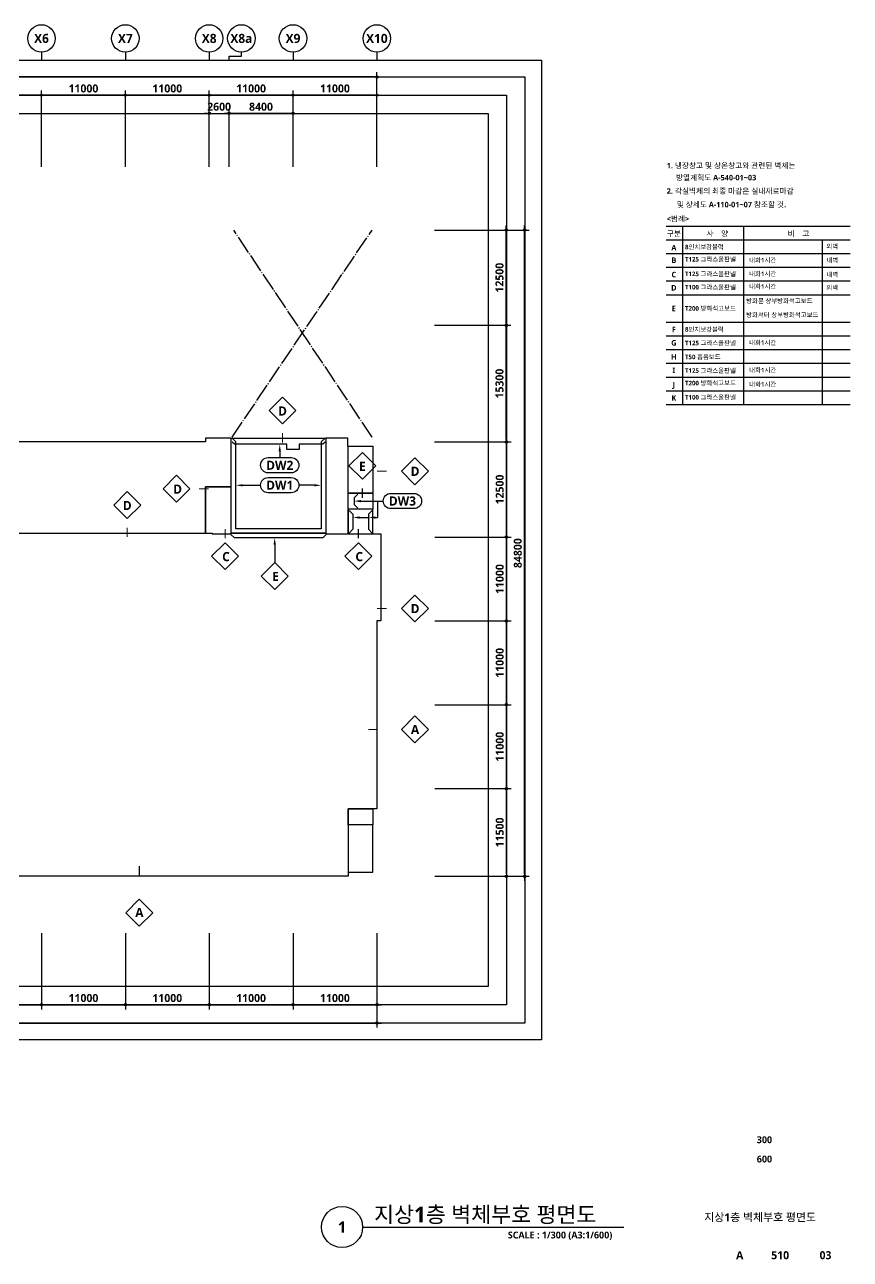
# Model space of a CAD drawing. Header units: millimetres. Extents: x 10941 to 190005487, y 7641 to 455456909.
# Drawn here: x 640175 to 748500, y 7641 to 169666 of the extents above; entities that cross this region are included whole.
import ezdxf
from ezdxf.enums import TextEntityAlignment as Align

# ---------------------------------------------------------------- set-up
doc = ezdxf.new("R2010")
doc.units = ezdxf.units.MM
doc.header["$LTSCALE"] = 400
doc.header["$MEASUREMENT"] = 0
doc.header["$PDSIZE"] = -10
doc.linetypes.add('STD_SHAFT', pattern=[7.3, 6, -0.5, 0.3, -0.5])
doc.layers.get('0').update_dxf_attribs({"linetype": 'CONTINUOUS'})
doc.layers.get('Defpoints').update_dxf_attribs({"color": 153, "linetype": 'CONTINUOUS'})
for name, color, linetype in [('A-ANNO-TEXT1', 7, 'CONTINUOUS'), ('A-ANNO-TITL', 7, 'CONTINUOUS'), ('A-FLOR-OPEN-BELO', 6, 'STD_SHAFT'), ('A-ST-AXIS-BUB', 7, 'CONTINUOUS'), ('A-ST-AXIS-DIM', 7, 'CONTINUOUS'), ('A-TEXT2', 3, 'CONTINUOUS'), ('AA-MARK', 2, 'CONTINUOUS'), ('AA-SYMB', 4, 'CONTINUOUS'), ('AA-XXXX-TXT1', 2, 'CONTINUOUS'), ('T', 3, 'CONTINUOUS')]:
    doc.layers.add(name, color=color, linetype=linetype)
doc.layers.add('Defpoint', color=161, linetype='CONTINUOUS', plot=False)
doc.layers.add('면적', color=210, linetype='CONTINUOUS', plot=False)
doc.styles.add('2020음성 1차', font='')
doc.styles.add('SH_대대리576', font='')
doc.styles.get('2020음성 1차').set_extended_font_data('NanumGothic', bold=True)
doc.styles.get('SH_대대리576').set_extended_font_data('NanumGothic', bold=True)
doc.dimstyles.new('SHP 600', dxfattribs={"dimscale": 300, "dimtxt": 3.5, "dimasz": 1, "dimexe": 2, "dimexo": 2, "dimgap": 1, "dimtad": 1, "dimdec": 0, "dimzin": 0, "dimdsep": 46, "dimtxsty": 'SH_대대리576', "dimblk": 'DIMDOT', "dimcen": 0.09, "dimclrt": 3, "dimadec": 0, "dimazin": 1, "dimtfac": 1, "dimtdec": 0, "dimtix": 1, "dimtmove": 2, "dimatfit": 0, "dimldrblk": 'DIMDOT', "dimfxl": 1, "dimtolj": 1, "dimtzin": 0, "dimarcsym": 0})

# ---------------------------------------------------------------- blocks, each defined once
blk = doc.blocks.new('DIMDOT')
at = {"color": 0}
blk.add_line((-2, 0), (2, 0), dxfattribs=at)
for radius in [0.5, 0.25]:
    blk.add_circle((0, 0), radius, dxfattribs=at)
blk = doc.blocks.new('*D24')
at = {"layer": 'A-ST-AXIS-DIM', "color": 0, "lineweight": -2}
for p, q in [((571782, 151016), (571782, 163416)), ((686082, 162816), (572082, 162816)), ((686382, 151016), (686382, 163416))]:
    blk.add_line(p, q, dxfattribs=at)
at = {"layer": 'Defpoints', "color": 0}
for p in [(571782, 162816), (571782, 150416), (686382, 150416)]:
    blk.add_point(p, dxfattribs=at)
at = {"layer": 'A-ST-AXIS-DIM', "color": 0, "linetype": 'ByBlock', "lineweight": -2, "xscale": 300, "yscale": 300, "zscale": 300, "rotation": 180}
blk.add_blockref('DIMDOT', (571782, 162816), dxfattribs=at)
at = {"layer": 'A-ST-AXIS-DIM', "color": 0, "linetype": 'ByBlock', "lineweight": -2, "xscale": 300, "yscale": 300, "zscale": 300}
blk.add_blockref('DIMDOT', (686382, 162816), dxfattribs=at)
at = {"layer": 'A-ST-AXIS-DIM', "color": 3, "insert": (629082, 163696), "char_height": 1050, "attachment_point": 5, "style": 'SH_대대리576'}
blk.add_mtext('\\A1;114600', dxfattribs=at)
blk = doc.blocks.new('*D29')
at = {"layer": 'A-ST-AXIS-DIM', "color": 0, "lineweight": -2}
for p, q in [((631382, 151016), (631382, 161016)), ((642082, 160416), (631682, 160416)), ((642382, 151016), (642382, 161016))]:
    blk.add_line(p, q, dxfattribs=at)
at = {"layer": 'Defpoints', "color": 0}
for p in [(631382, 160416), (631382, 150416), (642382, 150416)]:
    blk.add_point(p, dxfattribs=at)
at = {"layer": 'A-ST-AXIS-DIM', "color": 0, "linetype": 'ByBlock', "lineweight": -2, "xscale": 300, "yscale": 300, "zscale": 300, "rotation": 180}
blk.add_blockref('DIMDOT', (631382, 160416), dxfattribs=at)
at = {"layer": 'A-ST-AXIS-DIM', "color": 0, "linetype": 'ByBlock', "lineweight": -2, "xscale": 300, "yscale": 300, "zscale": 300}
blk.add_blockref('DIMDOT', (642382, 160416), dxfattribs=at)
at = {"layer": 'A-ST-AXIS-DIM', "color": 3, "insert": (636882, 161292), "char_height": 1050, "attachment_point": 5, "style": 'SH_대대리576'}
blk.add_mtext('\\A1;11000', dxfattribs=at)
blk = doc.blocks.new('*D30')
at = {"layer": 'A-ST-AXIS-DIM', "color": 0, "lineweight": -2}
for p, q in [((642382, 151016), (642382, 161016)), ((653082, 160416), (642682, 160416)), ((653382, 151016), (653382, 161016))]:
    blk.add_line(p, q, dxfattribs=at)
at = {"layer": 'Defpoints', "color": 0}
for p in [(642382, 160416), (642382, 150416), (653382, 150416)]:
    blk.add_point(p, dxfattribs=at)
at = {"layer": 'A-ST-AXIS-DIM', "color": 0, "linetype": 'ByBlock', "lineweight": -2, "xscale": 300, "yscale": 300, "zscale": 300, "rotation": 180}
blk.add_blockref('DIMDOT', (642382, 160416), dxfattribs=at)
at = {"layer": 'A-ST-AXIS-DIM', "color": 0, "linetype": 'ByBlock', "lineweight": -2, "xscale": 300, "yscale": 300, "zscale": 300}
blk.add_blockref('DIMDOT', (653382, 160416), dxfattribs=at)
at = {"layer": 'A-ST-AXIS-DIM', "color": 3, "insert": (647882, 161292), "char_height": 1050, "attachment_point": 5, "style": 'SH_대대리576'}
blk.add_mtext('\\A1;11000', dxfattribs=at)
blk = doc.blocks.new('*D31')
at = {"layer": 'A-ST-AXIS-DIM', "color": 0, "lineweight": -2}
for p, q in [((653382, 151016), (653382, 161016)), ((664082, 160416), (653682, 160416)), ((664382, 151016), (664382, 161016))]:
    blk.add_line(p, q, dxfattribs=at)
at = {"layer": 'Defpoints', "color": 0}
for p in [(653382, 160416), (653382, 150416), (664382, 150416)]:
    blk.add_point(p, dxfattribs=at)
at = {"layer": 'A-ST-AXIS-DIM', "color": 0, "linetype": 'ByBlock', "lineweight": -2, "xscale": 300, "yscale": 300, "zscale": 300, "rotation": 180}
blk.add_blockref('DIMDOT', (653382, 160416), dxfattribs=at)
at = {"layer": 'A-ST-AXIS-DIM', "color": 0, "linetype": 'ByBlock', "lineweight": -2, "xscale": 300, "yscale": 300, "zscale": 300}
blk.add_blockref('DIMDOT', (664382, 160416), dxfattribs=at)
at = {"layer": 'A-ST-AXIS-DIM', "color": 3, "insert": (658882, 161292), "char_height": 1050, "attachment_point": 5, "style": 'SH_대대리576'}
blk.add_mtext('\\A1;11000', dxfattribs=at)
blk = doc.blocks.new('*D32')
at = {"layer": 'A-ST-AXIS-DIM', "color": 0, "lineweight": -2}
for p, q in [((664382, 151016), (664382, 161016)), ((675082, 160416), (664682, 160416)), ((675382, 151016), (675382, 161016))]:
    blk.add_line(p, q, dxfattribs=at)
at = {"layer": 'Defpoints', "color": 0}
for p in [(664382, 160416), (664382, 150416), (675382, 150416)]:
    blk.add_point(p, dxfattribs=at)
at = {"layer": 'A-ST-AXIS-DIM', "color": 0, "linetype": 'ByBlock', "lineweight": -2, "xscale": 300, "yscale": 300, "zscale": 300, "rotation": 180}
blk.add_blockref('DIMDOT', (664382, 160416), dxfattribs=at)
at = {"layer": 'A-ST-AXIS-DIM', "color": 0, "linetype": 'ByBlock', "lineweight": -2, "xscale": 300, "yscale": 300, "zscale": 300}
blk.add_blockref('DIMDOT', (675382, 160416), dxfattribs=at)
at = {"layer": 'A-ST-AXIS-DIM', "color": 3, "insert": (669882, 161292), "char_height": 1050, "attachment_point": 5, "style": 'SH_대대리576'}
blk.add_mtext('\\A1;11000', dxfattribs=at)
blk = doc.blocks.new('*D33')
at = {"layer": 'A-ST-AXIS-DIM', "color": 0, "lineweight": -2}
for p, q in [((675382, 151016), (675382, 161016)), ((686082, 160416), (675682, 160416)), ((686382, 151016), (686382, 161016))]:
    blk.add_line(p, q, dxfattribs=at)
at = {"layer": 'Defpoints', "color": 0}
for p in [(675382, 160416), (675382, 150416), (686382, 150416)]:
    blk.add_point(p, dxfattribs=at)
at = {"layer": 'A-ST-AXIS-DIM', "color": 0, "linetype": 'ByBlock', "lineweight": -2, "xscale": 300, "yscale": 300, "zscale": 300, "rotation": 180}
blk.add_blockref('DIMDOT', (675382, 160416), dxfattribs=at)
at = {"layer": 'A-ST-AXIS-DIM', "color": 0, "linetype": 'ByBlock', "lineweight": -2, "xscale": 300, "yscale": 300, "zscale": 300}
blk.add_blockref('DIMDOT', (686382, 160416), dxfattribs=at)
at = {"layer": 'A-ST-AXIS-DIM', "color": 3, "insert": (680882, 161292), "char_height": 1050, "attachment_point": 5, "style": 'SH_대대리576'}
blk.add_mtext('\\A1;11000', dxfattribs=at)
blk = doc.blocks.new('*D271')
at = {"layer": 'A-ST-AXIS-DIM', "color": 0, "lineweight": -2}
for p, q in [((693957, 142716), (703957, 142716)), ((703357, 130516), (703357, 142416)), ((693957, 130216), (703957, 130216))]:
    blk.add_line(p, q, dxfattribs=at)
at = {"layer": 'Defpoints', "color": 0}
for p in [(693357, 142716), (703357, 142716), (693357, 130216)]:
    blk.add_point(p, dxfattribs=at)
at = {"layer": 'A-ST-AXIS-DIM', "color": 0, "linetype": 'ByBlock', "lineweight": -2, "xscale": 300, "yscale": 300, "zscale": 300}
for p, rotation in [((703357, 142716), 90), ((703357, 130216), 270)]:
    blk.add_blockref('DIMDOT', p, dxfattribs=dict(at, rotation=rotation))
at = {"layer": 'A-ST-AXIS-DIM', "color": 3, "insert": (702478, 136466), "char_height": 1050, "attachment_point": 5, "rotation": 90, "style": 'SH_대대리576'}
blk.add_mtext('\\A1;12500', dxfattribs=at)
blk = doc.blocks.new('*D272')
at = {"layer": 'A-ST-AXIS-DIM', "color": 0, "lineweight": -2}
for p, q in [((693957, 130216), (703957, 130216)), ((703357, 115216), (703357, 129916)), ((693957, 114916), (703957, 114916))]:
    blk.add_line(p, q, dxfattribs=at)
at = {"layer": 'Defpoints', "color": 0}
for p in [(693357, 130216), (703357, 130216), (693357, 114916)]:
    blk.add_point(p, dxfattribs=at)
at = {"layer": 'A-ST-AXIS-DIM', "color": 0, "linetype": 'ByBlock', "lineweight": -2, "xscale": 300, "yscale": 300, "zscale": 300}
for p, rotation in [((703357, 130216), 90), ((703357, 114916), 270)]:
    blk.add_blockref('DIMDOT', p, dxfattribs=dict(at, rotation=rotation))
at = {"layer": 'A-ST-AXIS-DIM', "color": 3, "insert": (702477, 122566), "char_height": 1050, "attachment_point": 5, "rotation": 90, "style": 'SH_대대리576'}
blk.add_mtext('\\A1;15300', dxfattribs=at)
blk = doc.blocks.new('*D273')
at = {"layer": 'A-ST-AXIS-DIM', "color": 0, "lineweight": -2}
for p, q in [((693982, 114916), (703982, 114916)), ((703382, 102716), (703382, 114616)), ((693982, 102416), (703982, 102416))]:
    blk.add_line(p, q, dxfattribs=at)
at = {"layer": 'Defpoints', "color": 0}
for p in [(693382, 114916), (703382, 114916), (693382, 102416)]:
    blk.add_point(p, dxfattribs=at)
at = {"layer": 'A-ST-AXIS-DIM', "color": 0, "linetype": 'ByBlock', "lineweight": -2, "xscale": 300, "yscale": 300, "zscale": 300}
for p, rotation in [((703382, 114916), 90), ((703382, 102416), 270)]:
    blk.add_blockref('DIMDOT', p, dxfattribs=dict(at, rotation=rotation))
at = {"layer": 'A-ST-AXIS-DIM', "color": 3, "insert": (702503, 108666), "char_height": 1050, "attachment_point": 5, "rotation": 90, "style": 'SH_대대리576'}
blk.add_mtext('\\A1;12500', dxfattribs=at)
blk = doc.blocks.new('*D276')
at = {"layer": 'A-ST-AXIS-DIM', "color": 0, "lineweight": -2}
for p, q in [((693982, 102416), (703982, 102416)), ((703382, 91716), (703382, 102116)), ((693982, 91416), (703982, 91416))]:
    blk.add_line(p, q, dxfattribs=at)
at = {"layer": 'Defpoints', "color": 0}
for p in [(693382, 102416), (703382, 102416), (693382, 91416)]:
    blk.add_point(p, dxfattribs=at)
at = {"layer": 'A-ST-AXIS-DIM', "color": 0, "linetype": 'ByBlock', "lineweight": -2, "xscale": 300, "yscale": 300, "zscale": 300}
for p, rotation in [((703382, 102416), 90), ((703382, 91416), 270)]:
    blk.add_blockref('DIMDOT', p, dxfattribs=dict(at, rotation=rotation))
at = {"layer": 'A-ST-AXIS-DIM', "color": 3, "insert": (702506, 96916), "char_height": 1050, "attachment_point": 5, "rotation": 90, "style": 'SH_대대리576'}
blk.add_mtext('\\A1;11000', dxfattribs=at)
blk = doc.blocks.new('*D277')
at = {"layer": 'A-ST-AXIS-DIM', "color": 0, "lineweight": -2}
for p, q in [((693982, 91416), (703982, 91416)), ((703382, 80716), (703382, 91116)), ((693982, 80416), (703982, 80416))]:
    blk.add_line(p, q, dxfattribs=at)
at = {"layer": 'Defpoints', "color": 0}
for p in [(693382, 91416), (703382, 91416), (693382, 80416)]:
    blk.add_point(p, dxfattribs=at)
at = {"layer": 'A-ST-AXIS-DIM', "color": 0, "linetype": 'ByBlock', "lineweight": -2, "xscale": 300, "yscale": 300, "zscale": 300}
for p, rotation in [((703382, 91416), 90), ((703382, 80416), 270)]:
    blk.add_blockref('DIMDOT', p, dxfattribs=dict(at, rotation=rotation))
at = {"layer": 'A-ST-AXIS-DIM', "color": 3, "insert": (702506, 85916), "char_height": 1050, "attachment_point": 5, "rotation": 90, "style": 'SH_대대리576'}
blk.add_mtext('\\A1;11000', dxfattribs=at)
blk = doc.blocks.new('*D278')
at = {"layer": 'A-ST-AXIS-DIM', "color": 0, "lineweight": -2}
for p, q in [((693982, 80416), (703982, 80416)), ((703382, 69716), (703382, 80116)), ((693982, 69416), (703982, 69416))]:
    blk.add_line(p, q, dxfattribs=at)
at = {"layer": 'Defpoints', "color": 0}
for p in [(693382, 80416), (703382, 80416), (693382, 69416)]:
    blk.add_point(p, dxfattribs=at)
at = {"layer": 'A-ST-AXIS-DIM', "color": 0, "linetype": 'ByBlock', "lineweight": -2, "xscale": 300, "yscale": 300, "zscale": 300}
for p, rotation in [((703382, 80416), 90), ((703382, 69416), 270)]:
    blk.add_blockref('DIMDOT', p, dxfattribs=dict(at, rotation=rotation))
at = {"layer": 'A-ST-AXIS-DIM', "color": 3, "insert": (702506, 74916), "char_height": 1050, "attachment_point": 5, "rotation": 90, "style": 'SH_대대리576'}
blk.add_mtext('\\A1;11000', dxfattribs=at)
blk = doc.blocks.new('*D279')
at = {"layer": 'A-ST-AXIS-DIM', "color": 0, "lineweight": -2}
for p, q in [((693982, 69416), (703982, 69416)), ((703382, 58216), (703382, 69116)), ((693982, 57916), (703982, 57916))]:
    blk.add_line(p, q, dxfattribs=at)
at = {"layer": 'Defpoints', "color": 0}
for p in [(693382, 69416), (703382, 69416), (693382, 57916)]:
    blk.add_point(p, dxfattribs=at)
at = {"layer": 'A-ST-AXIS-DIM', "color": 0, "linetype": 'ByBlock', "lineweight": -2, "xscale": 300, "yscale": 300, "zscale": 300}
for p, rotation in [((703382, 69416), 90), ((703382, 57916), 270)]:
    blk.add_blockref('DIMDOT', p, dxfattribs=dict(at, rotation=rotation))
at = {"layer": 'A-ST-AXIS-DIM', "color": 3, "insert": (702505, 63666), "char_height": 1050, "attachment_point": 5, "rotation": 90, "style": 'SH_대대리576'}
blk.add_mtext('\\A1;11500', dxfattribs=at)
blk = doc.blocks.new('*D280')
at = {"layer": 'A-ST-AXIS-DIM', "color": 0, "lineweight": -2}
for p, q in [((693982, 142716), (706357, 142716)), ((705757, 58216), (705757, 142416)), ((693982, 57916), (706357, 57916))]:
    blk.add_line(p, q, dxfattribs=at)
at = {"layer": 'Defpoints', "color": 0}
for p in [(693382, 142716), (705757, 142716), (693382, 57916)]:
    blk.add_point(p, dxfattribs=at)
at = {"layer": 'A-ST-AXIS-DIM', "color": 0, "linetype": 'ByBlock', "lineweight": -2, "xscale": 300, "yscale": 300, "zscale": 300}
for p, rotation in [((705757, 142716), 90), ((705757, 57916), 270)]:
    blk.add_blockref('DIMDOT', p, dxfattribs=dict(at, rotation=rotation))
at = {"layer": 'A-ST-AXIS-DIM', "color": 3, "insert": (704877, 100316), "char_height": 1050, "attachment_point": 5, "rotation": 90, "style": 'SH_대대리576'}
blk.add_mtext('\\A1;84800', dxfattribs=at)
blk = doc.blocks.new('*D281')
at = {"layer": 'A-ST-AXIS-DIM', "color": 0, "lineweight": -2}
for p, q in [((675382, 50445), (675382, 40445)), ((686382, 50445), (686382, 40445)), ((675682, 41045), (686082, 41045))]:
    blk.add_line(p, q, dxfattribs=at)
at = {"layer": 'Defpoints', "color": 0}
for p in [(675382, 51045), (686382, 51045), (686382, 41045)]:
    blk.add_point(p, dxfattribs=at)
at = {"layer": 'A-ST-AXIS-DIM', "color": 0, "linetype": 'ByBlock', "lineweight": -2, "xscale": 300, "yscale": 300, "zscale": 300, "rotation": 180}
blk.add_blockref('DIMDOT', (675382, 41045), dxfattribs=at)
at = {"layer": 'A-ST-AXIS-DIM', "color": 0, "linetype": 'ByBlock', "lineweight": -2, "xscale": 300, "yscale": 300, "zscale": 300}
blk.add_blockref('DIMDOT', (686382, 41045), dxfattribs=at)
at = {"layer": 'A-ST-AXIS-DIM', "color": 3, "insert": (680882, 41921), "char_height": 1050, "attachment_point": 5, "style": 'SH_대대리576'}
blk.add_mtext('\\A1;11000', dxfattribs=at)
blk = doc.blocks.new('*D282')
at = {"layer": 'A-ST-AXIS-DIM', "color": 0, "lineweight": -2}
for p, q in [((664382, 50445), (664382, 40445)), ((675382, 50445), (675382, 40445)), ((664682, 41045), (675082, 41045))]:
    blk.add_line(p, q, dxfattribs=at)
at = {"layer": 'Defpoints', "color": 0}
for p in [(664382, 51045), (675382, 51045), (675382, 41045)]:
    blk.add_point(p, dxfattribs=at)
at = {"layer": 'A-ST-AXIS-DIM', "color": 0, "linetype": 'ByBlock', "lineweight": -2, "xscale": 300, "yscale": 300, "zscale": 300, "rotation": 180}
blk.add_blockref('DIMDOT', (664382, 41045), dxfattribs=at)
at = {"layer": 'A-ST-AXIS-DIM', "color": 0, "linetype": 'ByBlock', "lineweight": -2, "xscale": 300, "yscale": 300, "zscale": 300}
blk.add_blockref('DIMDOT', (675382, 41045), dxfattribs=at)
at = {"layer": 'A-ST-AXIS-DIM', "color": 3, "insert": (669882, 41921), "char_height": 1050, "attachment_point": 5, "style": 'SH_대대리576'}
blk.add_mtext('\\A1;11000', dxfattribs=at)
blk = doc.blocks.new('*D283')
at = {"layer": 'A-ST-AXIS-DIM', "color": 0, "lineweight": -2}
for p, q in [((653382, 50445), (653382, 40445)), ((664382, 50445), (664382, 40445)), ((653682, 41045), (664082, 41045))]:
    blk.add_line(p, q, dxfattribs=at)
at = {"layer": 'Defpoints', "color": 0}
for p in [(653382, 51045), (664382, 51045), (664382, 41045)]:
    blk.add_point(p, dxfattribs=at)
at = {"layer": 'A-ST-AXIS-DIM', "color": 0, "linetype": 'ByBlock', "lineweight": -2, "xscale": 300, "yscale": 300, "zscale": 300, "rotation": 180}
blk.add_blockref('DIMDOT', (653382, 41045), dxfattribs=at)
at = {"layer": 'A-ST-AXIS-DIM', "color": 0, "linetype": 'ByBlock', "lineweight": -2, "xscale": 300, "yscale": 300, "zscale": 300}
blk.add_blockref('DIMDOT', (664382, 41045), dxfattribs=at)
at = {"layer": 'A-ST-AXIS-DIM', "color": 3, "insert": (658882, 41921), "char_height": 1050, "attachment_point": 5, "style": 'SH_대대리576'}
blk.add_mtext('\\A1;11000', dxfattribs=at)
blk = doc.blocks.new('*D284')
at = {"layer": 'A-ST-AXIS-DIM', "color": 0, "lineweight": -2}
for p, q in [((642382, 50445), (642382, 40445)), ((653382, 50445), (653382, 40445)), ((642682, 41045), (653082, 41045))]:
    blk.add_line(p, q, dxfattribs=at)
at = {"layer": 'Defpoints', "color": 0}
for p in [(642382, 51045), (653382, 51045), (653382, 41045)]:
    blk.add_point(p, dxfattribs=at)
at = {"layer": 'A-ST-AXIS-DIM', "color": 0, "linetype": 'ByBlock', "lineweight": -2, "xscale": 300, "yscale": 300, "zscale": 300, "rotation": 180}
blk.add_blockref('DIMDOT', (642382, 41045), dxfattribs=at)
at = {"layer": 'A-ST-AXIS-DIM', "color": 0, "linetype": 'ByBlock', "lineweight": -2, "xscale": 300, "yscale": 300, "zscale": 300}
blk.add_blockref('DIMDOT', (653382, 41045), dxfattribs=at)
at = {"layer": 'A-ST-AXIS-DIM', "color": 3, "insert": (647882, 41921), "char_height": 1050, "attachment_point": 5, "style": 'SH_대대리576'}
blk.add_mtext('\\A1;11000', dxfattribs=at)
blk = doc.blocks.new('*D285')
at = {"layer": 'A-ST-AXIS-DIM', "color": 0, "lineweight": -2}
for p, q in [((631382, 50445), (631382, 40445)), ((642382, 50445), (642382, 40445)), ((631682, 41045), (642082, 41045))]:
    blk.add_line(p, q, dxfattribs=at)
at = {"layer": 'Defpoints', "color": 0}
for p in [(631382, 51045), (642382, 51045), (642382, 41045)]:
    blk.add_point(p, dxfattribs=at)
at = {"layer": 'A-ST-AXIS-DIM', "color": 0, "linetype": 'ByBlock', "lineweight": -2, "xscale": 300, "yscale": 300, "zscale": 300, "rotation": 180}
blk.add_blockref('DIMDOT', (631382, 41045), dxfattribs=at)
at = {"layer": 'A-ST-AXIS-DIM', "color": 0, "linetype": 'ByBlock', "lineweight": -2, "xscale": 300, "yscale": 300, "zscale": 300}
blk.add_blockref('DIMDOT', (642382, 41045), dxfattribs=at)
at = {"layer": 'A-ST-AXIS-DIM', "color": 3, "insert": (636882, 41921), "char_height": 1050, "attachment_point": 5, "style": 'SH_대대리576'}
blk.add_mtext('\\A1;11000', dxfattribs=at)
blk = doc.blocks.new('*D295')
at = {"layer": 'A-ST-AXIS-DIM', "color": 0, "lineweight": -2}
for p, q in [((571782, 50445), (571782, 38045)), ((686382, 50445), (686382, 38045)), ((572082, 38645), (686082, 38645))]:
    blk.add_line(p, q, dxfattribs=at)
at = {"layer": 'Defpoints', "color": 0}
for p in [(571782, 51045), (686382, 51045), (686382, 38645)]:
    blk.add_point(p, dxfattribs=at)
at = {"layer": 'A-ST-AXIS-DIM', "color": 0, "linetype": 'ByBlock', "lineweight": -2, "xscale": 300, "yscale": 300, "zscale": 300, "rotation": 180}
blk.add_blockref('DIMDOT', (571782, 38645), dxfattribs=at)
at = {"layer": 'A-ST-AXIS-DIM', "color": 0, "linetype": 'ByBlock', "lineweight": -2, "xscale": 300, "yscale": 300, "zscale": 300}
blk.add_blockref('DIMDOT', (686382, 38645), dxfattribs=at)
at = {"layer": 'A-ST-AXIS-DIM', "color": 3, "insert": (629082, 39524), "char_height": 1050, "attachment_point": 5, "style": 'SH_대대리576'}
blk.add_mtext('\\A1;114600', dxfattribs=at)
blk = doc.blocks.new('A-ST-AXIS-BUB-1')
at = {"layer": 'A-ST-AXIS-BUB'}
blk.add_line((0, 350), (0, 0), dxfattribs=at)
blk.add_circle((0, 950), 600, dxfattribs=at)
blk = doc.blocks.new('*D8027')
at = {"layer": 'A-ST-AXIS-DIM', "color": 0, "lineweight": -2}
for p, q in [((664082, 158016), (663782, 158016)), ((664382, 151016), (664382, 158616)), ((664382, 158016), (666982, 158016)), ((666982, 151016), (666982, 158616)), ((667282, 158016), (667582, 158016))]:
    blk.add_line(p, q, dxfattribs=at)
at = {"layer": 'Defpoints', "color": 0}
for p in [(666982, 158016), (664382, 150416), (666982, 150416)]:
    blk.add_point(p, dxfattribs=at)
at = {"layer": 'A-ST-AXIS-DIM', "color": 0, "linetype": 'ByBlock', "lineweight": -2, "xscale": 300, "yscale": 300, "zscale": 300}
blk.add_blockref('DIMDOT', (664382, 158016), dxfattribs=at)
at = {"layer": 'A-ST-AXIS-DIM', "color": 0, "linetype": 'ByBlock', "lineweight": -2, "xscale": 300, "yscale": 300, "zscale": 300, "rotation": 180}
blk.add_blockref('DIMDOT', (666982, 158016), dxfattribs=at)
at = {"layer": 'A-ST-AXIS-DIM', "color": 3, "insert": (665682, 158896), "char_height": 1050, "attachment_point": 5, "style": 'SH_대대리576'}
blk.add_mtext('\\A1;2600', dxfattribs=at)
blk = doc.blocks.new('*D8028')
at = {"layer": 'A-ST-AXIS-DIM', "color": 0, "lineweight": -2}
for p, q in [((666982, 151016), (666982, 158616)), ((675082, 158016), (667282, 158016)), ((675382, 151016), (675382, 158616))]:
    blk.add_line(p, q, dxfattribs=at)
at = {"layer": 'Defpoints', "color": 0}
for p in [(666982, 158016), (666982, 150416), (675382, 150416)]:
    blk.add_point(p, dxfattribs=at)
at = {"layer": 'A-ST-AXIS-DIM', "color": 0, "linetype": 'ByBlock', "lineweight": -2, "xscale": 300, "yscale": 300, "zscale": 300, "rotation": 180}
blk.add_blockref('DIMDOT', (666982, 158016), dxfattribs=at)
at = {"layer": 'A-ST-AXIS-DIM', "color": 0, "linetype": 'ByBlock', "lineweight": -2, "xscale": 300, "yscale": 300, "zscale": 300}
blk.add_blockref('DIMDOT', (675382, 158016), dxfattribs=at)
at = {"layer": 'A-ST-AXIS-DIM', "color": 3, "insert": (671182, 158896), "char_height": 1050, "attachment_point": 5, "style": 'SH_대대리576'}
blk.add_mtext('\\A1;8400', dxfattribs=at)
blk = doc.blocks.new('G$C103DFDC3')
blk.add_line((92200, 51120, 103000), (95600, 51120))
at = {"layer": '면적'}
for points in [[(20000, 48025), (20000, 45000), (53400, 45000), (53400, 52620), (55950, 52620), (55950, 57000), (20000, 57000), (19450, 57000), (19450, 48025), (20000, 48025)], [(95600, 57500), (92200, 57500), (92200, 57000), (60200, 57000), (59150, 57000), (59150, 48025), (59150, 48025), (59150, 45000), (92200, 45000), (92200, 51120), (95600, 51120)], [(95600, 57500), (108000, 57500), (108000, 45000), (95600, 45000)], [(108000, 57500), (108000, 44925), (110950, 44925), (110950, 56450), (110900, 56450), (110900, 56600), (110900, 57500)], [(16250, 56450), (19450, 56450), (19450, 50250), (16250, 50250)], [(59150, 50250), (55950, 50250), (55950, 56450), (59150, 56450)], [(114150, 50250), (110950, 50250), (110950, 56450), (114150, 56450)], [(12900, 6550), (16250, 6550), (16250, 6750), (18500, 6750), (18500, 8850), (16250, 8850), (16250, 8800), (14800, 8800), (14800, 11500), (15200, 11500), (15200, 45000), (20000, 45000), (20000, 48025), (19450, 48025), (19450, 48150), (16250, 48150), (16250, 54100), (13100, 54100), (13100, 45600), (8525, 45600), (8525, 40100), (7400, 40100), (7400, 37200), (13100, 37200), (13100, 16300), (7600, 16300), (7600, 14300), (8600, 14300), (8600, 12900), (10100, 12900), (10100, 14300), (13100, 14300), (13100, 11200), (12900, 11200), (12900, 6550)], [(13100, 54100), (10100, 54100), (10100, 51420), (13100, 51420)], [(55950, 45025), (53400, 45025), (53400, 52620), (55950, 52620)], [(10100, 51420), (10100, 49500), (12210, 49500), (12210, 50270), (13100, 50270), (13100, 51420)], [(12210, 50270), (13100, 50270), (13100, 49500), (12210, 49500)], [(16250, 50250), (19450, 50250), (19450, 48150), (16250, 48150)], [(59150, 48150), (55950, 48150), (55950, 50250), (59150, 50250)], [(92200, 45000), (93100, 45000), (93100, 44925), (95600, 44925), (95600, 51120), (92200, 51120)], [(114150, 48150), (110950, 48150), (110950, 50250), (114150, 50250)], [(7200, 49500), (13100, 49500), (13100, 45600), (7200, 45600)], [(55950, 48150), (55950, 45025), (59150, 45025), (59150, 48025), (59150, 48025), (59150, 48150)], [(110950, 48150), (110950, 44925), (114150, 44925), (114150, 48025), (114150, 48025), (114150, 48150)], [(15200, 45000), (53400, 45000), (53400, 45025), (59150, 45025), (59150, 45000), (93100, 45000), (93100, 44925), (95600, 44925), (95600, 45000), (108000, 45000), (108000, 44925), (115200, 44925), (115200, 33500), (114700, 33500), (114700, 8850), (110950, 8850), (110950, 0), (59150, 0), (59150, 8850), (55950, 8850), (55950, 0), (19450, 0), (19450, 10950), (17400, 10950), (17400, 11500), (17400, 11500), (17400, 15800), (17400, 15800), (17400, 22800), (15200, 22800), (15200, 34000), (19355, 34000), (19355, 37125), (18355, 37125), (18355, 38025), (19355, 38025), (19355, 41675), (15200, 41675)], [(15200, 41675), (19355, 41675), (19355, 38025), (18355, 38025), (18355, 37125), (19355, 37125), (19355, 34000), (15200, 34000)], [(0, 20000), (0, 37200), (13100, 37200), (13100, 20000)], [(15200, 22800), (15200, 11500), (16250, 11500), (16250, 10950), (17400, 10950), (17400, 22725), (17400, 22800)], [(7600, 14300), (7600, 20000), (0, 20000), (0, 12850), (1900, 12850), (1900, 11200), (4700, 11200), (4700, 14300)], [(7600, 20000), (13100, 20000), (13100, 16300), (7600, 16300)], [(4700, 14300), (4700, 11200), (7600, 11200), (7600, 11600), (8600, 11600), (8600, 14300)], [(9500, 12900), (9500, 11200), (13100, 11200), (13100, 14300), (10100, 14300), (10100, 12900)], [(14800, 11500), (16250, 11500), (16250, 8800), (14800, 8800)], [(16250, 10950), (19450, 10950), (19450, 8850), (16250, 8850)], [(19450, 6750), (18500, 6750), (18500, 8850), (19450, 8850)], [(55950, 8850), (59150, 8850), (59150, 6750), (55950, 6750)], [(110950, 8850), (114150, 8850), (114150, 6750), (110950, 6750)], [(16250, 6750), (19450, 6750), (19450, 550), (16250, 550)], [(55950, 6750), (55950, 6750), (55950, 6750), (55950, 550), (59150, 550), (59150, 6750), (59150, 6750)], [(114150, 6750), (114150, 6750), (114150, 6750), (110950, 6750), (110950, 550), (114150, 550)]]:
    blk.add_lwpolyline(points, close=True, dxfattribs=at)
for points in [[(10100, 51420), (10100, 51420), (10100, 49500), (10100, 49500), (7200, 49500), (7200, 45600), (5200, 45600), (5200, 54100), (10100, 54100), (10100, 51420)], [(59150, 8850), (59400, 8850), (59400, 11500), (59700, 11500), (59700, 45000)]]:
    blk.add_lwpolyline(points, dxfattribs=at)
at = {"layer": '면적', "elevation": 103000}
blk.add_lwpolyline([(18355, 38025), (19355, 38025), (19355, 37125), (18355, 37125)], close=True, dxfattribs=at)
blk = doc.blocks.new('*U18507')
at = {"layer": 'A-ANNO-TITL'}
blk.add_line((0, 0), (5709, 0), dxfattribs=at)
blk.add_circle((-450, 0), 450, dxfattribs=at)
at = {"layer": 'AA-XXXX-TXT1', "style": 'SH_대대리576'}
blk.add_attdef('DWG.TITLE', (250, 100), '', height=350, dxfattribs=at)
at = {"layer": 'AA-XXXX-TXT1', "color": 7, "style": 'SH_대대리576'}
blk.add_attdef('NO1', text='', height=300, dxfattribs=at).set_placement((-450, 0), align=Align.MIDDLE)
at = {"layer": 'AA-XXXX-TXT1', "style": 'SH_대대리576'}
blk.add_attdef('SCALE', text='', height=150, dxfattribs=at).set_placement((5459, -100), align=Align.TOP_RIGHT)

msp = doc.modelspace()

# ---------------------------------------------------------------- linework, layer by layer
at = {"layer": 'A-FLOR-OPEN-BELO'}
for p, q in [((667381.8, 115516.3), (685746.2, 142716.3)), ((685781.8, 115516.3), (667593.7, 142720.7))]:
    msp.add_line(p, q, dxfattribs=at)
at = {"layer": 'A-ST-AXIS-BUB'}
msp.add_lwpolyline([(666981.8, 165016.3), (666981.8, 165541.3), (668604.7, 165541.3), (668604.7, 166066.3)], dxfattribs=at)
msp.add_circle((668604.7, 167866.3), 1800, dxfattribs=at)
at = {"layer": 'AA-MARK'}
msp.add_line((686481.8, 107141.3, 103000), (686481.8, 104991.3, 103000), dxfattribs=at)
at = {"layer": 'AA-MARK', "color": 2, "linetype": 'ByBlock', "lineweight": -2}
for points in [[(672235, 119031.7), (674002.7, 120799.5), (675770.5, 119031.7), (674002.7, 117263.9)], [(660088.7, 106998.6), (658320.9, 108766.3), (660088.7, 110534.1), (661856.4, 108766.3)]]:
    msp.add_lwpolyline(points, close=True, dxfattribs=at)
at = {"layer": 'AA-MARK'}
for points in [[(674002.7, 117263.9, 0, 0, 0), (674002.7, 116063.5, 150, 150, 0), (674002.7, 114813.5, 150, 150, 0)], [(661856.4, 108766.3, 0, 0, 0), (663056.8, 108766.3, 150, 150, 0), (664306.8, 108766.3, 150, 150, 0)]]:
    msp.add_lwpolyline(points, format="xyseb", dxfattribs=at)
at = {"layer": 'AA-MARK', "elevation": 103000}
for points in [[(679581.8, 115416.3), (679081.8, 114916.3), (679081.8, 103516.3), (667881.8, 103516.3), (667881.8, 114916.3), (667381.8, 115416.3)], [(679581.8, 114896.3), (679281.8, 114596.3), (676201.8, 114596.3), (676201.8, 113896.3), (674561.8, 113896.3), (674561.8, 114596.3), (667684.1, 114596.3), (667384.1, 114896.3)], [(673637.7, 113696.3), (673637.7, 112846.7)], [(668781.8, 109216.3), (671120.1, 109216.3)], [(678181.8, 109216.3), (676155.3, 109216.3)], [(683881.8, 108066.3), (683381.8, 107566.3), (683381.8, 106716.3), (683881.8, 106216.3)], [(684281.8, 107141.3), (687219.7, 107141.3)], [(682731.8, 105916.3), (683231.8, 105416.3), (683231.8, 103441.3), (682731.8, 102941.3)], [(685781.8, 105916.3), (685281.8, 105416.3), (685281.8, 103441.3), (685781.8, 102941.3)], [(684131.8, 104991.3), (685281.8, 104991.3)], [(686181.8, 104991.3), (686481.8, 104991.3)], [(679781.8, 102816.3), (679281.8, 102316.3), (667681.8, 102316.3), (667181.8, 102816.3)], [(672976.4, 101416.3), (672976.4, 99078.1)]]:
    msp.add_lwpolyline(points, dxfattribs=at)
at = {"layer": 'AA-MARK', "color": 2, "linetype": 'ByBlock', "lineweight": -2}
for points, elevation in [([(682709.5, 111772), (684477.2, 113539.8), (686245, 111772), (684477.2, 110004.2)], 103000), ([(691374.8, 109294.6), (693142.6, 111062.4), (691374.8, 112830.2), (689607.1, 111062.4)], 103000), ([(651860, 106631.7), (653627.7, 108399.5), (655395.5, 106631.7), (653627.7, 104863.9)], -103000), ([(664705.2, 99914.2), (666472.9, 98146.5), (668240.7, 99914.2), (666472.9, 101682)], 103000), ([(682189.1, 99914.2), (683956.8, 98146.5), (685724.6, 99914.2), (683956.8, 101682)], 103000), ([(671208.7, 97310.3), (672976.4, 95542.6), (674744.2, 97310.3), (672976.4, 99078.1)], 103000), ([(691374.8, 91281.7), (693142.6, 93049.4), (691374.8, 94817.2), (689607.1, 93049.4)], 103000), ([(691374.8, 75408.6), (693142.6, 77176.3), (691374.8, 78944.1), (689607.1, 77176.3)], 103000), ([(653444.1, 53123.3), (655211.8, 51355.6), (656979.6, 53123.3), (655211.8, 54891.1)], 103000)]:
    msp.add_lwpolyline(points, close=True, dxfattribs=dict(at, elevation=elevation))
at = {"layer": 'AA-MARK', "elevation": 103000}
for points in [[(675155.4, 110846.7), (672119.9, 110846.7, -1), (672119.9, 112846.7), (675155.4, 112846.7, -1)], [(675155.4, 108233.9), (672119.9, 108233.9, -1), (672119.9, 110233.9), (675155.4, 110233.9, -1)], [(691255.1, 106158.9), (688219.6, 106158.9, -1), (688219.6, 108158.9), (691255.1, 108158.9, -1)]]:
    msp.add_lwpolyline(points, format="xyb", close=True, dxfattribs=at)
at = {"layer": 'AA-MARK'}
for points, elevation in [([(689607.1, 111062.4, 0, 0, 0), (687646.7, 111062.4, 150, 150, 0), (686396.7, 111062.4, 150, 150, 0)], 103000), ([(684477.2, 110004.2, 0, 0, 0), (684477.2, 108803.8, 150, 150, 0), (684477.2, 107553.8, 150, 150, 0)], 103000), ([(653627.7, 104863.9, 0, 0, 0), (653627.7, 103663.5, 150, 150, 0), (653627.7, 102413.5, 150, 150, 0)], -103000), ([(666472.9, 101682, 0, 0, 0), (666472.9, 102241.3, 150, 150, 0), (666472.9, 103491.3, 150, 150, 0)], 103000), ([(683956.8, 101682, 0, 0, 0), (683956.8, 102241.3, 150, 150, 0), (683956.8, 103491.3, 150, 150, 0)], 103000), ([(689607.1, 93049.4, 0, 0, 0), (687646.7, 93049.4, 150, 150, 0), (686396.7, 93049.4, 150, 150, 0)], 103000), ([(689607.1, 77176.3, 0, 0, 0), (686506.8, 77176.3, 150, 150, 0), (685256.8, 77176.3, 150, 150, 0)], 103000), ([(655211.8, 54891.1, 0, 0, 0), (655211.8, 57991.3, 150, 150, 0), (655211.8, 59241.3, 150, 150, 0)], 103000)]:
    msp.add_lwpolyline(points, format="xyseb", dxfattribs=dict(at, elevation=elevation))
for points in [[(673487.7, 113696.3, 103000), (673637.7, 114596.3, 103000), (673787.7, 113696.3, 103000)], [(668781.8, 109066.3, 103000), (667881.8, 109216.3, 103000), (668781.8, 109366.3, 103000)], [(678181.8, 109066.3, 103000), (679081.8, 109216.3, 103000), (678181.8, 109366.3, 103000)], [(684281.8, 106991.3, 103000), (683381.8, 107141.3, 103000), (684281.8, 107291.3, 103000)], [(684131.8, 104841.3, 103000), (683231.8, 104991.3, 103000), (684131.8, 105141.3, 103000)], [(686181.8, 104841.3, 103000), (685281.8, 104991.3, 103000), (686181.8, 105141.3, 103000)], [(672826.4, 101416.3, 103000), (672976.4, 102316.3, 103000), (673126.4, 101416.3, 103000)]]:
    msp.add_solid(points, dxfattribs=at)
at = {"layer": 'AA-SYMB'}
for p, q in [((724349, 143230.5), (748500, 143230.5)), ((724349, 141430.5), (748500, 141430.5)), ((724349, 139630.5), (748500, 139630.5)), ((724349, 137830.5), (748500, 137830.5)), ((724349, 136030.5), (748500, 136030.5)), ((724349, 134230.5), (748500, 134230.5)), ((724349, 130630.5), (748500, 130630.5)), ((724349, 128830.5), (748500, 128830.5)), ((724349, 127030.5), (748500, 127030.5)), ((724349, 125230.5), (748500, 125230.5)), ((724349, 123430.5), (748500, 123430.5)), ((724349, 121630.5), (748500, 121630.5)), ((724349, 119830.5), (748500, 119830.5))]:
    msp.add_line(p, q, dxfattribs=at)
for points in [[(726496.9, 143230.5), (726496.9, 119830.5)], [(734466.1, 143230.5), (734466.1, 119830.5)], [(744820.5, 141430.5), (744820.5, 119830.5)]]:
    msp.add_lwpolyline(points, dxfattribs=at)
at = {"layer": 'Defpoint'}
for points in [[(707981.8, 36444.9), (536781.8, 36444.9), (536781.8, 165016.3), (707981.8, 165016.3)], [(705781.8, 38644.9), (538981.8, 38644.9), (538981.8, 162816.3), (705781.8, 162816.3)], [(703381.8, 41044.9), (541381.8, 41044.9), (541381.8, 160416.3), (703381.8, 160416.3)], [(700981.8, 43444.9), (543781.8, 43444.9), (543781.8, 158016.3), (700981.8, 158016.3)]]:
    msp.add_lwpolyline(points, close=True, dxfattribs=at)

# ---------------------------------------------------------------- block references
msp.add_blockref('G$C103DFDC3', (571681.8, 57916.3))
ref = msp.add_blockref('*U18507', (684518.2, 11877.9), dxfattribs=dict(xscale=6, yscale=6, zscale=6))
ref.add_attrib('SCALE', 'SCALE : 1/300 (A3:1/600)', dxfattribs={"layer": 'A-ANNO-TITL', "height": 900, "style": 'SH_대대리576'}).set_placement((717273.5, 11277.9), align=Align.TOP_RIGHT)
ref.add_attrib('DWG.TITLE', '지상1층 벽체부호 평면도', (686018.2, 12477.9), dxfattribs={"layer": 'A-ANNO-TITL', "height": 2087.447, "style": 'SH_대대리576'})
ref.add_attrib('NO1', '1', dxfattribs={"layer": 'A-ANNO-TITL', "color": 7, "height": 1500, "style": 'SH_대대리576'}).set_placement((681818.2, 11877.9), align=Align.MIDDLE)
at = {"layer": 'A-ST-AXIS-BUB', "xscale": 3, "yscale": 3, "zscale": 3}
for p in [(642381.8, 165016.3), (653381.8, 165016.3), (664381.8, 165016.3), (675381.8, 165016.3), (686381.8, 165016.3)]:
    msp.add_blockref('A-ST-AXIS-BUB-1', p, dxfattribs=at)

# ---------------------------------------------------------------- texts
at = {"layer": 'A-ANNO-TEXT1', "style": 'SH_대대리576'}
for s, p in [('X6', (642381.8, 167866.3)), ('X7', (653381.8, 167866.3)), ('X8', (664381.8, 167866.3)), ('X8a', (668604.7, 167866.3)), ('X9', (675381.8, 167866.3)), ('X10', (686381.8, 167866.3))]:
    msp.add_text(s, height=1200, dxfattribs=at).set_placement(p, align=Align.MIDDLE_CENTER)
at = {"layer": 'A-ANNO-TITL', "style": 'SH_대대리576'}
for s, height, p in [('300', 900, (737235.5, 23333.4)), ('600', 900, (737235.5, 20800.2)), ('지상1층 벽체부호 평면도', 1050, (736670.3, 13191.8)), ('A', 1050, (733987.6, 8181.3)), ('510', 1050, (739300.8, 8181.3)), ('03', 1050, (745247.3, 8181.3))]:
    msp.add_text(s, height=height, dxfattribs=at).set_placement(p, align=Align.MIDDLE)
at = {"layer": 'A-TEXT2', "style": '2020음성 1차'}
for s, p in [('D', (674001.3, 118966)), ('DW2', (673637.7, 111846.7, 103000)), ('E', (684475.8, 111706.3, 103000)), ('D', (691393.7, 111053, 103000)), ('D', (660236.6, 108717.5)), ('DW1', (673637.7, 109233.9, 103000)), ('D', (653626.3, 106566, -103000)), ('DW3', (689737.4, 107158.9, 103000)), ('C', (666579.9, 99862.4, 103000)), ('C', (684063.8, 99862.4, 103000)), ('E', (673083.4, 97258.5, 103000)), ('D', (691393.7, 93040, 103000)), ('A', (691393.7, 77166.9, 103000)), ('A', (655222, 53160.9, 103000))]:
    msp.add_text(s, height=1200, dxfattribs=at).set_placement(p, align=Align.MIDDLE_CENTER)
at = {"layer": 'T', "style": '2020음성 1차'}
for s, height, p in [('1. 냉장창고 및 상온창고와 관련된 벽체는 ', 720, (724410, 151173.3)), ('방열계획도 A-540-01~03', 720, (725617.6, 149599.3)), ('2. 각실벽체의 최종 마감은 실내재료마감  ', 720, (724410, 147839.1)), ('및 상세도 A-110-01~07 참조할 것. ', 720, (725729.9, 146058.7)), ('<범례>', 720, (724410, 144189.8)), ('8인치보강블럭', 600, (726808.5, 140484.5)), ('외벽', 600, (745360.2, 140571.7)), ('T125 그라스울판넬', 600, (726808.5, 138885.1)), ('내화1시간', 600, (735234.1, 138764.1)), ('내벽', 600, (745360.2, 138764.1)), ('T125 그라스울판넬', 600, (726808.5, 136967.4)), ('내화1시간', 600, (735234.1, 136970.1)), ('내벽', 600, (745360.2, 136877.2)), ('T100 그라스울판넬', 600, (726808.5, 135215.9)), ('내화1시간', 600, (735234.1, 135309.7)), ('외벽', 600, (745360.2, 135155.1)), ('방화문 상부방화석고보드', 600, (734839, 133418.5)), ('T200 방화석고보드', 600, (726808.5, 132430.5)), ('방화셔터 상부방화석고보드', 600, (734839, 131586.3)), ('8인치보강블럭', 600, (726808.5, 129674.9)), ('T125 그라스울판넬', 600, (726808.5, 127895.2)), ('내화1시간', 600, (735234.1, 127948.7)), ('T50 흡음보드', 600, (726808.5, 126064.3)), ('T125 그라스울판넬', 600, (726808.5, 124279.7)), ('내화1시간', 600, (735234.1, 124333.2)), ('T200 방화석고보드', 600, (726808.5, 122631.8)), ('내화1시간', 600, (735234.1, 122471.5)), ('T100 그라스울판넬', 600, (726808.5, 120769.7))]:
    msp.add_text(s, height=height, dxfattribs=at).set_placement(p, align=Align.MIDDLE_LEFT)
for s, p in [('구분', (725348.4, 142255.5)), ('사    양', (731047.2, 142255.5)), ('비    고', (741711.3, 142255.5)), ('A', (725348.4, 140411.6)), ('B', (725348.4, 138756.4)), ('C', (725348.4, 136868.4)), ('D', (725348.4, 135130)), ('E', (725348.4, 132430.5)), ('F', (725348.4, 129666)), ('G', (725348.4, 127910.3)), ('H', (725348.4, 126079.4)), ('I', (725348.4, 124294.9)), ('J', (725348.4, 122433.1)), ('K', (725348.4, 120679.4))]:
    msp.add_text(s, height=720, dxfattribs=at).set_placement(p, align=Align.MIDDLE_CENTER)

# ---------------------------------------------------------------- dimensions: what is measured, and where the dimension line sits
at = {"layer": 'A-ST-AXIS-DIM'}
for base, p1, p2, picture, middle in [((571781.8, 162816.3), (686381.8, 150416.3), (571781.8, 150416.3), '*D24', (629081.8, 163695.8)), ((631381.8, 160416.3), (642381.8, 150416.3), (631381.8, 150416.3), '*D29', (636881.8, 161292.1)), ((642381.8, 160416.3), (653381.8, 150416.3), (642381.8, 150416.3), '*D30', (647881.8, 161292.1)), ((653381.8, 160416.3), (664381.8, 150416.3), (653381.8, 150416.3), '*D31', (658881.8, 161292.1)), ((664381.8, 160416.3), (675381.8, 150416.3), (664381.8, 150416.3), '*D32', (669881.8, 161292.1)), ((675381.8, 160416.3), (686381.8, 150416.3), (675381.8, 150416.3), '*D33', (680881.8, 161292.1))]:
    dim = msp.add_linear_dim(base=base, p1=p1, p2=p2, dimstyle='SHP 600', dxfattribs=at)
    dim.commit()
    dim.dimension.update_dxf_attribs({"geometry": picture, "text_midpoint": middle})
for base, p1, p2, angle, picture, middle in [((666981.8, 158016.3), (664381.8, 150416.3), (666981.8, 150416.3), 180, '*D8027', (665681.8, 158895.8)), ((666981.8, 158016.3), (675381.8, 150416.3), (666981.8, 150416.3), 0, '*D8028', (671181.8, 158895.8)), ((703356.8, 142716.3), (693356.8, 130216.3), (693356.8, 142716.3), 270, '*D271', (702478.1, 136466.3)), ((705756.8, 142716.3), (693381.8, 57916.3), (693381.8, 142716.3), 270, '*D280', (704877.4, 100316.3)), ((703356.8, 130216.3), (693356.8, 114916.3), (693356.8, 130216.3), 270, '*D272', (702477.4, 122566.3)), ((703381.8, 114916.3), (693381.8, 102416.3), (693381.8, 114916.3), 270, '*D273', (702503.1, 108666.3)), ((703381.8, 102416.3), (693381.8, 91416.3), (693381.8, 102416.3), 270, '*D276', (702506.1, 96916.3)), ((703381.8, 91416.3), (693381.8, 80416.3), (693381.8, 91416.3), 270, '*D277', (702506.1, 85916.3)), ((703381.8, 80416.3), (693381.8, 69416.3), (693381.8, 80416.3), 270, '*D278', (702506.1, 74916.3)), ((703381.8, 69416.3), (693381.8, 57916.3), (693381.8, 69416.3), 270, '*D279', (702504.6, 63666.3)), ((686381.8, 38644.9), (571781.8, 51044.9), (686381.8, 51044.9), 180, '*D295', (629081.8, 39524.3)), ((642381.8, 41044.9), (631381.8, 51044.9), (642381.8, 51044.9), 180, '*D285', (636881.8, 41920.6)), ((653381.8, 41044.9), (642381.8, 51044.9), (653381.8, 51044.9), 180, '*D284', (647881.8, 41920.6)), ((664381.8, 41044.9), (653381.8, 51044.9), (664381.8, 51044.9), 180, '*D283', (658881.8, 41920.6)), ((675381.8, 41044.9), (664381.8, 51044.9), (675381.8, 51044.9), 180, '*D282', (669881.8, 41920.6)), ((686381.8, 41044.9), (675381.8, 51044.9), (686381.8, 51044.9), 180, '*D281', (680881.8, 41920.6))]:
    dim = msp.add_linear_dim(base=base, p1=p1, p2=p2, angle=angle, dimstyle='SHP 600', dxfattribs=at)
    dim.commit()
    dim.dimension.update_dxf_attribs({"geometry": picture, "text_midpoint": middle})

doc.saveas('drawing.dxf')
